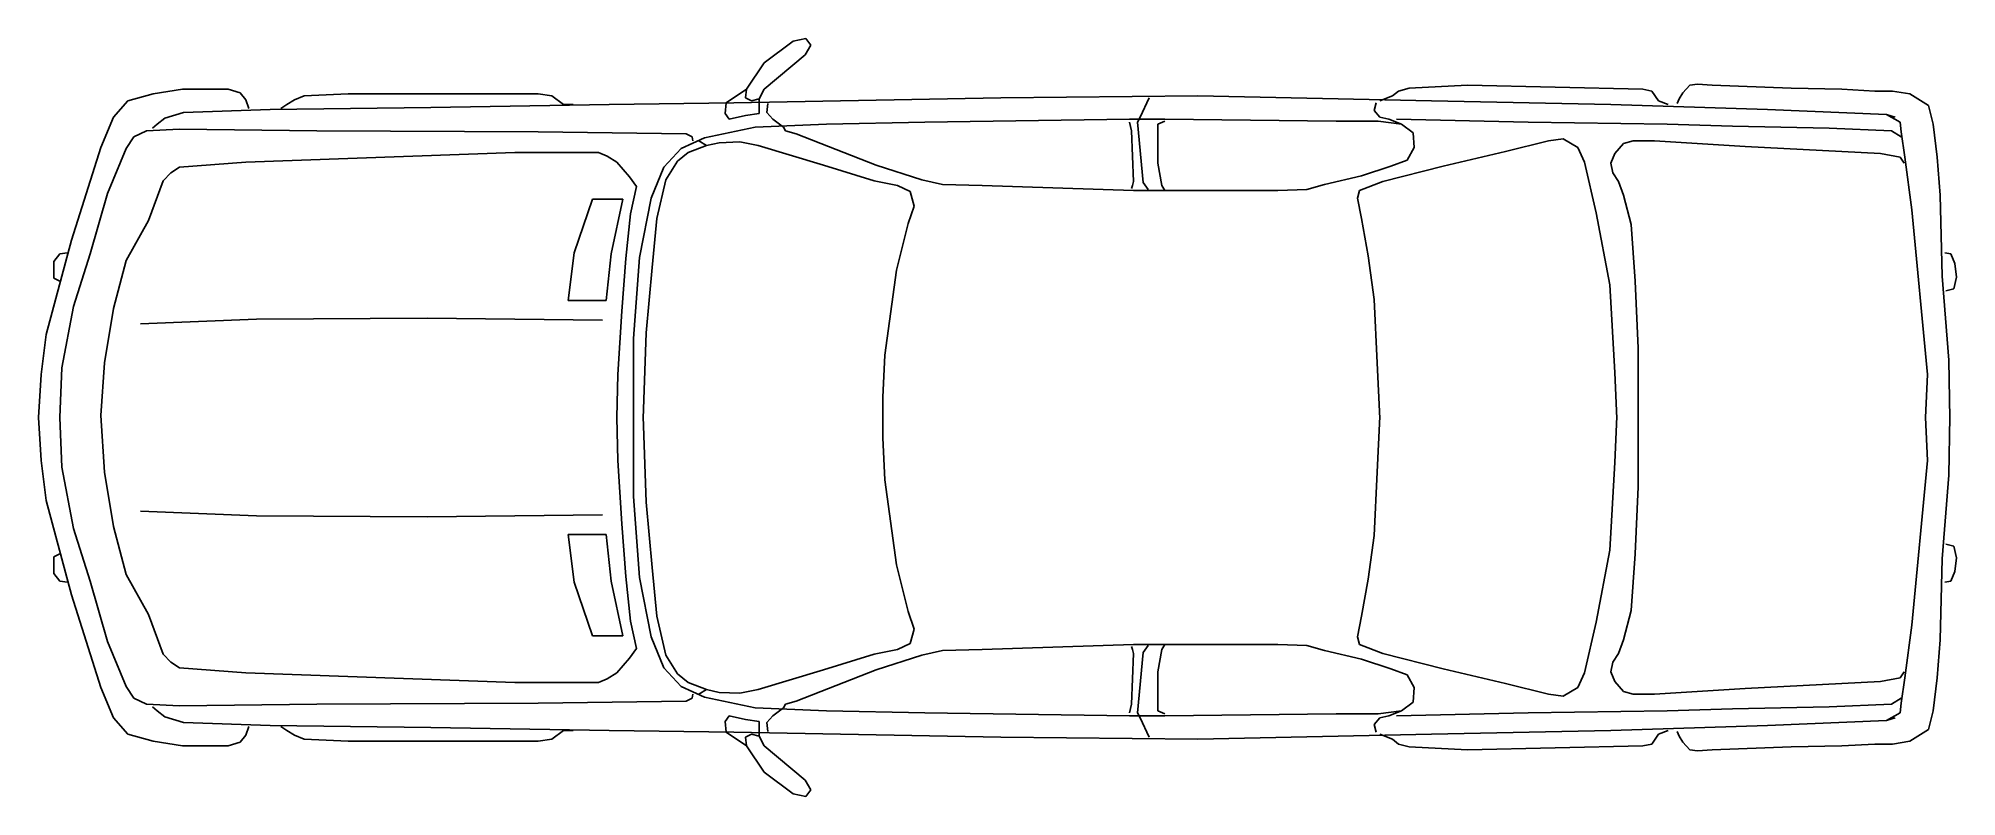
# Model space of a CAD drawing. Extents: x -656 to -192, y -472 to -289.
import ezdxf

# ---------------------------------------------------------------- set-up
doc = ezdxf.new("R2010")
doc.units = 0
doc.header["$LTSCALE"] = 0.5
doc.layers.get('0').update_dxf_attribs({"color": 3, "linetype": 'CONTINUOUS'})

msp = doc.modelspace()

# ---------------------------------------------------------------- linework, layer by layer
at = {"color": 0}
for p, q in [((-472.99, -289.25), (-480.05, -294.44)), ((-469.93, -288.55), (-472.99, -289.25)), ((-470.16, -292.55), (-468.75, -290.2)), ((-468.75, -290.2), (-469.93, -288.55)), ((-480.05, -294.44), (-484.29, -300.8)), ((-480.05, -300.8), (-470.16, -292.55)), ((-627.73, -301.98), (-620.67, -300.8)), ((-620.67, -300.8), (-609.6, -300.8)), ((-609.6, -300.8), (-606.77, -301.74)), ((-484.29, -300.8), (-489.24, -304.1)), ((-484.53, -302.92), (-484.29, -300.8)), ((-481.23, -303.15), (-480.05, -300.8)), ((-326.66, -301.27), (-328.08, -302.45)), ((-324.07, -300.56), (-326.66, -301.27)), ((-309.94, -299.86), (-324.07, -300.56)), ((-267.54, -300.8), (-309.94, -299.86)), ((-265.43, -301.27), (-267.54, -300.8)), ((-263.78, -303.63), (-265.43, -301.27)), ((-256.24, -299.86), (-257.89, -301.74)), ((-254.36, -299.62), (-256.24, -299.86)), ((-250.82, -299.86), (-254.36, -299.62)), ((-231.74, -300.56), (-250.82, -299.86)), ((-219.5, -300.8), (-231.74, -300.56)), ((-211.49, -301.27), (-219.5, -300.8)), ((-207.25, -301.27), (-211.49, -301.27)), ((-203.01, -301.98), (-207.25, -301.27)), ((-637.39, -307.63), (-633.86, -303.63)), ((-633.86, -303.63), (-627.73, -301.98)), ((-599.47, -305.75), (-620.43, -306.45)), ((-606.77, -301.74), (-605.36, -303.39)), ((-605.36, -303.39), (-604.65, -305.51)), ((-560.61, -305.28), (-599.47, -305.75)), ((-595.47, -304.57), (-596.88, -305.51)), ((-593.58, -303.39), (-595.47, -304.57)), ((-591.23, -302.45), (-593.58, -303.39)), ((-580.63, -301.98), (-591.23, -302.45)), ((-559.67, -301.98), (-580.63, -301.98)), ((-517.5, -304.57), (-560.61, -305.28)), ((-534.7, -301.98), (-559.67, -301.98)), ((-531.4, -302.45), (-534.7, -301.98)), ((-528.57, -304.57), (-531.4, -302.45)), ((-526.22, -304.57), (-528.57, -304.57)), ((-487.36, -304.1), (-517.5, -304.57)), ((-489.24, -304.1), (-489.48, -306.69)), ((-422.82, -302.92), (-487.36, -304.1)), ((-483.12, -303.63), (-484.53, -302.92)), ((-481.23, -303.15), (-483.12, -303.63)), ((-481.23, -306.69), (-481.23, -303.15)), ((-479.35, -306.45), (-479.11, -304.33)), ((-375.18, -302.45), (-422.82, -302.92)), ((-386.96, -302.92), (-389.08, -307.63)), ((-318.66, -303.63), (-375.18, -302.45)), ((-332.55, -305.98), (-332.08, -304.1)), ((-331.14, -307.63), (-332.55, -305.98)), ((-328.08, -302.45), (-331.14, -303.63)), ((-275.32, -304.57), (-318.66, -303.63)), ((-237.4, -305.75), (-275.32, -304.57)), ((-261.42, -304.57), (-263.78, -303.63)), ((-258.83, -303.15), (-259.3, -304.33)), ((-257.89, -301.74), (-258.83, -303.15)), ((-208.66, -306.92), (-237.4, -305.75)), ((-198.53, -304.8), (-203.01, -301.98)), ((-197.36, -309.28), (-198.53, -304.8)), ((-640.45, -314.94), (-637.39, -307.63)), ((-629.38, -310.93), (-621.38, -310.46)), ((-626.79, -309.28), (-627.97, -310.22)), ((-624.91, -307.87), (-626.79, -309.28)), ((-620.43, -306.45), (-624.91, -307.87)), ((-621.38, -310.46), (-588.16, -310.93)), ((-494.42, -312.58), (-482.17, -309.99)), ((-489.48, -306.69), (-488.53, -308.1)), ((-488.53, -308.1), (-484.53, -307.16)), ((-484.53, -307.16), (-481.23, -306.69)), ((-482.17, -309.99), (-464.98, -309.28)), ((-477.94, -308.1), (-479.35, -306.45)), ((-475.34, -309.99), (-477.94, -308.1)), ((-474.87, -310.93), (-475.34, -309.99)), ((-464.98, -309.28), (-441.19, -308.81)), ((-441.19, -308.81), (-391.67, -308.1)), ((-391.67, -308.1), (-383.19, -308.1)), ((-391.67, -308.81), (-391.2, -310.93)), ((-389.08, -307.63), (-389.79, -308.81)), ((-389.79, -308.81), (-388.37, -323.42)), ((-383.19, -308.57), (-384.84, -309.28)), ((-384.84, -309.28), (-384.84, -318.7)), ((-383.19, -308.1), (-341.74, -308.57)), ((-341.74, -308.57), (-331.61, -308.57)), ((-331.61, -308.57), (-325.96, -309.28)), ((-329.02, -308.1), (-331.14, -307.63)), ((-325.96, -309.28), (-329.02, -308.1)), ((-327.14, -308.1), (-295.34, -308.81)), ((-325.96, -309.28), (-323.13, -311.4)), ((-261.66, -309.28), (-295.34, -308.81)), ((-245.88, -309.75), (-261.66, -309.28)), ((-222.56, -310.22), (-245.88, -309.75)), ((-207.48, -310.93), (-222.56, -310.22)), ((-206.54, -307.63), (-208.66, -306.92)), ((-208.66, -306.92), (-205.36, -308.81)), ((-205.36, -308.81), (-205.13, -311.17)), ((-196.41, -317.29), (-197.36, -309.28)), ((-647.52, -337.32), (-640.45, -314.94)), ((-638.8, -326.01), (-634.33, -315.17)), ((-634.33, -315.17), (-632.45, -312.34)), ((-632.45, -312.34), (-629.38, -310.93)), ((-588.16, -310.93), (-534.7, -311.17)), ((-534.7, -311.17), (-498.9, -311.64)), ((-504.32, -319.65), (-500.08, -315.17)), ((-500.08, -315.17), (-494.42, -312.58)), ((-498.9, -311.64), (-497.48, -312.34)), ((-498.43, -316.11), (-493.95, -314.46)), ((-497.48, -312.34), (-497.25, -313.29)), ((-495.84, -313.29), (-493.95, -314.46)), ((-493.95, -314.46), (-490.89, -313.76)), ((-490.89, -313.76), (-485.94, -313.52)), ((-485.94, -313.52), (-481.47, -314.46)), ((-481.47, -314.46), (-465.69, -319.18)), ((-472.28, -311.64), (-474.87, -310.93)), ((-452.97, -319.18), (-472.28, -311.64)), ((-391.2, -310.93), (-390.73, -323.18)), ((-322.9, -314.94), (-324.54, -318)), ((-323.13, -311.4), (-322.9, -314.94)), ((-300.76, -315.88), (-290.39, -313.29)), ((-290.39, -313.29), (-286.86, -312.81)), ((-286.86, -312.81), (-283.33, -314.94)), ((-283.33, -314.94), (-281.68, -318.47)), ((-274.38, -316.35), (-272.26, -313.99)), ((-272.26, -313.99), (-269.9, -313.29)), ((-269.9, -313.29), (-264.72, -313.29)), ((-264.72, -313.29), (-242.81, -314.7)), ((-242.81, -314.7), (-210.08, -316.35)), ((-205.13, -312.34), (-207.48, -310.93)), ((-204.19, -317.29), (-205.13, -311.17)), ((-623.49, -321.06), (-621.38, -319.65)), ((-621.38, -319.65), (-605.36, -318.47)), ((-605.36, -318.47), (-540.35, -316.11)), ((-540.35, -316.11), (-520.1, -316.11)), ((-520.1, -316.11), (-517.98, -317.06)), ((-517.98, -317.06), (-515.62, -318.47)), ((-515.62, -318.47), (-512.56, -322)), ((-507.38, -327.19), (-504.32, -319.65)), ((-503.84, -322.71), (-501.02, -318.23)), ((-501.02, -318.23), (-498.43, -316.11)), ((-465.69, -319.18), (-453.44, -322.95)), ((-441.9, -322.71), (-452.97, -319.18)), ((-384.84, -318.7), (-383.9, -324.12)), ((-328.55, -319.41), (-335.61, -321.77)), ((-330.43, -323.18), (-315.83, -319.41)), ((-324.54, -318), (-328.55, -319.41)), ((-315.83, -319.41), (-300.76, -315.88)), ((-281.68, -318.47), (-278.85, -330.72)), ((-275.32, -318.7), (-274.38, -316.35)), ((-274.85, -321.06), (-275.32, -318.7)), ((-210.08, -316.35), (-205.36, -317.29)), ((-205.36, -317.29), (-204.42, -318.7)), ((-202.54, -330.01), (-204.19, -317.29)), ((-195.71, -326.48), (-196.41, -317.29)), ((-628.91, -332.61), (-625.38, -322.95)), ((-625.38, -322.95), (-623.49, -321.06)), ((-512.56, -322), (-510.91, -324.36)), ((-510.91, -324.36), (-512.32, -330.96)), ((-505.96, -332.13), (-503.84, -322.71)), ((-453.44, -322.95), (-447.79, -324.12)), ((-447.79, -324.12), (-444.72, -325.54)), ((-436.95, -323.89), (-441.9, -322.71)), ((-427.29, -324.12), (-436.95, -323.89)), ((-390.73, -325.3), (-427.29, -324.12)), ((-390.96, -324.12), (-391.2, -324.83)), ((-390.73, -323.18), (-390.96, -324.12)), ((-388.37, -323.42), (-387.2, -325.07)), ((-383.9, -324.12), (-383.19, -325.3)), ((-344.56, -323.89), (-348.8, -325.07)), ((-335.61, -321.77), (-344.56, -323.89)), ((-336.09, -325.3), (-330.43, -323.18)), ((-273.43, -323.18), (-274.85, -321.06)), ((-272.26, -326.48), (-273.43, -323.18)), ((-643.04, -340.62), (-638.8, -326.01)), ((-521.51, -327.42), (-525.98, -340.38)), ((-514.21, -327.42), (-521.51, -327.42)), ((-517.03, -340.62), (-514.21, -327.42)), ((-510.2, -341.56), (-507.38, -327.19)), ((-443.78, -329.07), (-445.2, -333.31)), ((-444.72, -325.54), (-443.78, -329.07)), ((-368.59, -325.3), (-390.73, -325.3)), ((-355.87, -325.3), (-368.59, -325.3)), ((-348.8, -325.07), (-355.87, -325.3)), ((-336.56, -327.19), (-336.09, -325.3)), ((-335.61, -332.13), (-336.56, -327.19)), ((-270.37, -333.55), (-272.26, -326.48)), ((-195.24, -346.04), (-195.71, -326.48)), ((-634.33, -342.27), (-628.91, -332.61)), ((-512.32, -330.96), (-513.5, -341.79)), ((-507.14, -343.92), (-505.96, -332.13)), ((-445.2, -333.31), (-448.02, -344.62)), ((-333.97, -341.09), (-335.61, -332.13)), ((-278.85, -330.72), (-275.55, -348.16)), ((-269.43, -347.21), (-270.37, -333.55)), ((-198.77, -369.83), (-202.54, -330.01)), ((-653.64, -360.17), (-647.52, -337.32)), ((-651.76, -342.5), (-650.35, -340.62)), ((-651.76, -344.15), (-651.76, -342.5)), ((-650.35, -340.62), (-648.46, -340.38)), ((-647.05, -353.34), (-643.04, -340.62)), ((-637.39, -353.81), (-634.33, -342.27)), ((-525.98, -340.38), (-527.4, -351.93)), ((-518.21, -351.93), (-517.03, -340.62)), ((-513.5, -341.79), (-514.44, -354.52)), ((-511.62, -361.11), (-510.2, -341.56)), ((-332.55, -351.69), (-333.97, -341.09)), ((-194.53, -340.38), (-193.12, -340.62)), ((-193.12, -340.62), (-192.17, -342.97)), ((-192.17, -342.97), (-191.7, -346.27)), ((-651.76, -346.51), (-651.76, -344.15)), ((-650.35, -347.21), (-651.76, -346.51)), ((-508.55, -359.7), (-507.14, -343.92)), ((-448.02, -344.62), (-450.85, -365.12)), ((-268.72, -363.47), (-269.43, -347.21)), ((-193.59, -366.3), (-195.24, -346.04)), ((-191.7, -346.27), (-192.41, -349.1)), ((-527.4, -351.93), (-518.21, -351.93)), ((-331.85, -367.01), (-332.55, -351.69)), ((-275.55, -348.16), (-274.38, -369.36)), ((-192.41, -349.1), (-194.29, -349.57)), ((-649.87, -368.18), (-647.05, -353.34)), ((-639.51, -367.01), (-637.39, -353.81)), ((-602.77, -356.4), (-630.8, -357.58)), ((-561.55, -356.17), (-602.77, -356.4)), ((-519.15, -356.64), (-561.55, -356.17)), ((-514.44, -354.52), (-515.39, -369.83)), ((-654.82, -369.83), (-653.64, -360.17)), ((-511.62, -380.43), (-511.62, -361.11)), ((-509.26, -380.43), (-508.55, -359.7)), ((-450.85, -365.12), (-451.32, -375.25)), ((-268.72, -380.43), (-268.72, -363.47)), ((-193.35, -380.43), (-193.59, -366.3)), ((-655.53, -380.2), (-654.82, -369.83)), ((-650.35, -380.2), (-649.87, -368.18)), ((-640.45, -379.73), (-639.51, -367.01)), ((-515.39, -369.83), (-515.62, -380.2)), ((-331.14, -380.43), (-331.85, -367.01)), ((-274.38, -369.36), (-273.9, -380.43)), ((-199.24, -380.2), (-198.77, -369.83)), ((-451.32, -375.25), (-451.32, -380.43)), ((-655.53, -380.2), (-654.82, -390.57)), ((-650.35, -380.2), (-649.87, -392.22)), ((-640.45, -379.73), (-639.51, -393.39)), ((-515.39, -390.57), (-515.62, -380.2)), ((-511.62, -379.96), (-511.62, -399.28)), ((-509.26, -379.96), (-508.55, -400.7)), ((-451.32, -385.15), (-451.32, -379.96)), ((-331.14, -379.96), (-331.85, -393.39)), ((-274.38, -391.04), (-273.9, -379.96)), ((-268.72, -379.96), (-268.72, -396.93)), ((-199.24, -380.2), (-198.77, -390.57)), ((-193.35, -379.96), (-193.59, -394.1)), ((-450.85, -395.28), (-451.32, -385.15)), ((-654.82, -390.57), (-653.64, -400.23)), ((-649.87, -392.22), (-647.05, -407.06)), ((-639.51, -393.39), (-637.39, -406.59)), ((-514.44, -405.88), (-515.39, -390.57)), ((-331.85, -393.39), (-332.55, -408.71)), ((-275.55, -412.24), (-274.38, -391.04)), ((-198.77, -390.57), (-202.54, -430.38)), ((-193.59, -394.1), (-195.24, -414.36)), ((-448.02, -415.78), (-450.85, -395.28)), ((-268.72, -396.93), (-269.43, -413.19)), ((-653.64, -400.23), (-647.52, -423.08)), ((-602.77, -404), (-630.8, -402.82)), ((-511.62, -399.28), (-510.2, -418.84)), ((-508.55, -400.7), (-507.14, -416.48)), ((-647.05, -407.06), (-643.04, -419.78)), ((-637.39, -406.59), (-634.33, -418.13)), ((-561.55, -404.23), (-602.77, -404)), ((-519.15, -403.76), (-561.55, -404.23)), ((-513.5, -418.6), (-514.44, -405.88)), ((-527.4, -408.47), (-518.21, -408.47)), ((-525.98, -420.02), (-527.4, -408.47)), ((-518.21, -408.47), (-517.03, -419.78)), ((-332.55, -408.71), (-333.97, -419.31)), ((-278.85, -429.68), (-275.55, -412.24)), ((-192.41, -411.3), (-194.29, -410.83)), ((-191.7, -414.13), (-192.41, -411.3)), ((-650.35, -413.19), (-651.76, -413.89)), ((-651.76, -413.89), (-651.76, -416.25)), ((-651.76, -416.25), (-651.76, -417.9)), ((-507.14, -416.48), (-505.96, -428.26)), ((-445.2, -427.09), (-448.02, -415.78)), ((-269.43, -413.19), (-270.37, -426.85)), ((-195.24, -414.36), (-195.71, -433.92)), ((-193.12, -419.78), (-192.17, -417.43)), ((-192.17, -417.43), (-191.7, -414.13)), ((-651.76, -417.9), (-650.35, -419.78)), ((-650.35, -419.78), (-648.46, -420.02)), ((-643.04, -419.78), (-638.8, -434.39)), ((-634.33, -418.13), (-628.91, -427.79)), ((-521.51, -432.98), (-525.98, -420.02)), ((-517.03, -419.78), (-514.21, -432.98)), ((-512.32, -429.44), (-513.5, -418.6)), ((-510.2, -418.84), (-507.38, -433.21)), ((-333.97, -419.31), (-335.61, -428.26)), ((-194.53, -420.02), (-193.12, -419.78)), ((-647.52, -423.08), (-640.45, -445.46)), ((-628.91, -427.79), (-625.38, -437.45)), ((-510.91, -436.04), (-512.32, -429.44)), ((-505.96, -428.26), (-503.84, -437.69)), ((-443.78, -431.33), (-445.2, -427.09)), ((-444.72, -434.86), (-443.78, -431.33)), ((-335.61, -428.26), (-336.56, -433.21)), ((-281.68, -441.93), (-278.85, -429.68)), ((-270.37, -426.85), (-272.26, -433.92)), ((-202.54, -430.38), (-204.19, -443.11)), ((-638.8, -434.39), (-634.33, -445.23)), ((-514.21, -432.98), (-521.51, -432.98)), ((-507.38, -433.21), (-504.32, -440.75)), ((-447.79, -436.27), (-444.72, -434.86)), ((-390.73, -435.1), (-427.29, -436.27)), ((-390.96, -436.27), (-391.2, -435.57)), ((-368.59, -435.1), (-390.73, -435.1)), ((-388.37, -436.98), (-387.2, -435.33)), ((-383.9, -436.27), (-383.19, -435.1)), ((-355.87, -435.1), (-368.59, -435.1)), ((-348.8, -435.33), (-355.87, -435.1)), ((-344.56, -436.51), (-348.8, -435.33)), ((-336.56, -433.21), (-336.09, -435.1)), ((-336.09, -435.1), (-330.43, -437.22)), ((-272.26, -433.92), (-273.43, -437.22)), ((-195.71, -433.92), (-196.41, -443.11)), ((-625.38, -437.45), (-623.49, -439.34)), ((-623.49, -439.34), (-621.38, -440.75)), ((-515.62, -441.93), (-512.56, -438.4)), ((-512.56, -438.4), (-510.91, -436.04)), ((-503.84, -437.69), (-501.02, -442.17)), ((-465.69, -441.22), (-453.44, -437.45)), ((-453.44, -437.45), (-447.79, -436.27)), ((-441.9, -437.69), (-452.97, -441.22)), ((-436.95, -436.51), (-441.9, -437.69)), ((-427.29, -436.27), (-436.95, -436.51)), ((-391.2, -449.47), (-390.73, -437.22)), ((-390.73, -437.22), (-390.96, -436.27)), ((-389.79, -451.59), (-388.37, -436.98)), ((-384.84, -441.69), (-383.9, -436.27)), ((-335.61, -438.63), (-344.56, -436.51)), ((-328.55, -440.99), (-335.61, -438.63)), ((-330.43, -437.22), (-315.83, -440.99)), ((-274.85, -439.34), (-275.32, -441.69)), ((-273.43, -437.22), (-274.85, -439.34)), ((-634.33, -445.23), (-632.45, -448.06)), ((-621.38, -440.75), (-605.36, -441.93)), ((-605.36, -441.93), (-540.35, -444.29)), ((-540.35, -444.29), (-520.1, -444.29)), ((-520.1, -444.29), (-517.98, -443.34)), ((-517.98, -443.34), (-515.62, -441.93)), ((-504.32, -440.75), (-500.08, -445.23)), ((-501.02, -442.17), (-498.43, -444.29)), ((-500.08, -445.23), (-494.42, -447.82)), ((-498.43, -444.29), (-493.95, -445.93)), ((-481.47, -445.94), (-465.69, -441.22)), ((-452.97, -441.22), (-472.28, -448.76)), ((-384.84, -451.12), (-384.84, -441.69)), ((-324.54, -442.4), (-328.55, -440.99)), ((-322.9, -445.46), (-324.54, -442.4)), ((-315.83, -440.99), (-300.76, -444.52)), ((-300.76, -444.52), (-290.39, -447.11)), ((-283.33, -445.46), (-281.68, -441.93)), ((-275.32, -441.69), (-274.38, -444.05)), ((-274.38, -444.05), (-272.26, -446.41)), ((-242.81, -445.7), (-210.08, -444.05)), ((-210.08, -444.05), (-205.36, -443.11)), ((-205.36, -443.11), (-204.42, -441.69)), ((-204.19, -443.11), (-205.13, -449.23)), ((-196.41, -443.11), (-197.36, -451.12)), ((-640.45, -445.46), (-637.39, -452.77)), ((-632.45, -448.06), (-629.38, -449.47)), ((-629.38, -449.47), (-621.38, -449.94)), ((-621.38, -449.94), (-588.16, -449.47)), ((-588.16, -449.47), (-534.7, -449.23)), ((-534.7, -449.23), (-498.9, -448.76)), ((-498.9, -448.76), (-497.48, -448.06)), ((-497.48, -448.06), (-497.25, -447.11)), ((-495.84, -447.11), (-493.95, -445.93)), ((-494.42, -447.82), (-482.17, -450.41)), ((-493.95, -445.93), (-490.89, -446.64)), ((-490.89, -446.64), (-485.94, -446.88)), ((-485.94, -446.88), (-481.47, -445.94)), ((-474.87, -449.47), (-475.34, -450.41)), ((-472.28, -448.76), (-474.87, -449.47)), ((-391.67, -451.59), (-391.2, -449.47)), ((-325.96, -451.12), (-323.13, -449)), ((-323.13, -449), (-322.9, -445.46)), ((-290.39, -447.11), (-286.86, -447.58)), ((-286.86, -447.58), (-283.33, -445.46)), ((-272.26, -446.41), (-269.9, -447.11)), ((-269.9, -447.11), (-264.72, -447.11)), ((-264.72, -447.11), (-242.81, -445.7)), ((-207.48, -449.47), (-222.56, -450.18)), ((-205.13, -448.06), (-207.48, -449.47)), ((-205.36, -451.59), (-205.13, -449.23)), ((-637.39, -452.77), (-633.86, -456.77)), ((-626.79, -451.12), (-627.97, -450.18)), ((-624.91, -452.53), (-626.79, -451.12)), ((-620.43, -453.95), (-624.91, -452.53)), ((-599.47, -454.65), (-620.43, -453.95)), ((-489.48, -453.71), (-488.53, -452.3)), ((-489.24, -456.3), (-489.48, -453.71)), ((-488.53, -452.3), (-484.53, -453.24)), ((-484.53, -453.24), (-481.23, -453.71)), ((-482.17, -450.41), (-464.98, -451.12)), ((-481.23, -453.71), (-481.23, -457.24)), ((-477.94, -452.3), (-479.35, -453.95)), ((-479.35, -453.95), (-479.11, -456.07)), ((-475.34, -450.41), (-477.94, -452.3)), ((-464.98, -451.12), (-441.19, -451.59)), ((-441.19, -451.59), (-391.67, -452.3)), ((-391.67, -452.3), (-383.19, -452.3)), ((-389.08, -452.77), (-389.79, -451.59)), ((-386.96, -457.48), (-389.08, -452.77)), ((-383.19, -451.83), (-384.84, -451.12)), ((-383.19, -452.3), (-341.74, -451.83)), ((-341.74, -451.83), (-331.61, -451.83)), ((-331.14, -452.77), (-332.55, -454.42)), ((-332.55, -454.42), (-332.08, -456.3)), ((-331.61, -451.83), (-325.96, -451.12)), ((-329.02, -452.3), (-331.14, -452.77)), ((-325.96, -451.12), (-329.02, -452.3)), ((-327.14, -452.3), (-295.34, -451.59)), ((-261.66, -451.12), (-295.34, -451.59)), ((-245.88, -450.65), (-261.66, -451.12)), ((-222.56, -450.18), (-245.88, -450.65)), ((-208.66, -453.47), (-237.4, -454.65)), ((-208.66, -453.47), (-205.36, -451.59)), ((-206.54, -452.77), (-208.66, -453.47)), ((-197.36, -451.12), (-198.53, -455.59)), ((-633.86, -456.77), (-627.73, -458.42)), ((-627.73, -458.42), (-620.67, -459.6)), ((-609.6, -459.6), (-606.77, -458.66)), ((-606.77, -458.66), (-605.36, -457.01)), ((-605.36, -457.01), (-604.65, -454.89)), ((-560.61, -455.12), (-599.47, -454.65)), ((-595.47, -455.83), (-596.88, -454.89)), ((-593.58, -457.01), (-595.47, -455.83)), ((-591.23, -457.95), (-593.58, -457.01)), ((-580.63, -458.42), (-591.23, -457.95)), ((-559.67, -458.42), (-580.63, -458.42)), ((-517.5, -455.83), (-560.61, -455.12)), ((-534.7, -458.42), (-559.67, -458.42)), ((-531.4, -457.95), (-534.7, -458.42)), ((-528.57, -455.83), (-531.4, -457.95)), ((-526.22, -455.83), (-528.57, -455.83)), ((-487.36, -456.3), (-517.5, -455.83)), ((-484.29, -459.6), (-489.24, -456.3)), ((-422.82, -457.48), (-487.36, -456.3)), ((-483.12, -456.77), (-484.53, -457.48)), ((-484.53, -457.48), (-484.29, -459.6)), ((-481.23, -457.24), (-483.12, -456.77)), ((-481.23, -457.24), (-480.05, -459.6)), ((-375.18, -457.95), (-422.82, -457.48)), ((-318.66, -456.77), (-375.18, -457.95)), ((-328.08, -457.95), (-331.14, -456.77)), ((-326.66, -459.13), (-328.08, -457.95)), ((-324.07, -459.84), (-326.66, -459.13)), ((-275.32, -455.83), (-318.66, -456.77)), ((-237.4, -454.65), (-275.32, -455.83)), ((-265.43, -459.13), (-267.54, -459.6)), ((-263.78, -456.77), (-265.43, -459.13)), ((-261.42, -455.83), (-263.78, -456.77)), ((-258.83, -457.24), (-259.3, -456.07)), ((-257.89, -458.66), (-258.83, -457.24)), ((-256.24, -460.54), (-257.89, -458.66)), ((-211.49, -459.13), (-219.5, -459.6)), ((-207.25, -459.13), (-211.49, -459.13)), ((-203.01, -458.42), (-207.25, -459.13)), ((-198.53, -455.59), (-203.01, -458.42)), ((-620.67, -459.6), (-609.6, -459.6)), ((-480.05, -465.96), (-484.29, -459.6)), ((-480.05, -459.6), (-470.16, -467.85)), ((-309.94, -460.54), (-324.07, -459.84)), ((-267.54, -459.6), (-309.94, -460.54)), ((-254.36, -460.78), (-256.24, -460.54)), ((-250.82, -460.54), (-254.36, -460.78)), ((-231.74, -459.84), (-250.82, -460.54)), ((-219.5, -459.6), (-231.74, -459.84)), ((-472.99, -471.15), (-480.05, -465.96)), ((-470.16, -467.85), (-468.75, -470.2)), ((-469.93, -471.85), (-472.99, -471.15)), ((-468.75, -470.2), (-469.93, -471.85))]:
    msp.add_line(p, q, dxfattribs=at)

doc.saveas('drawing.dxf')
